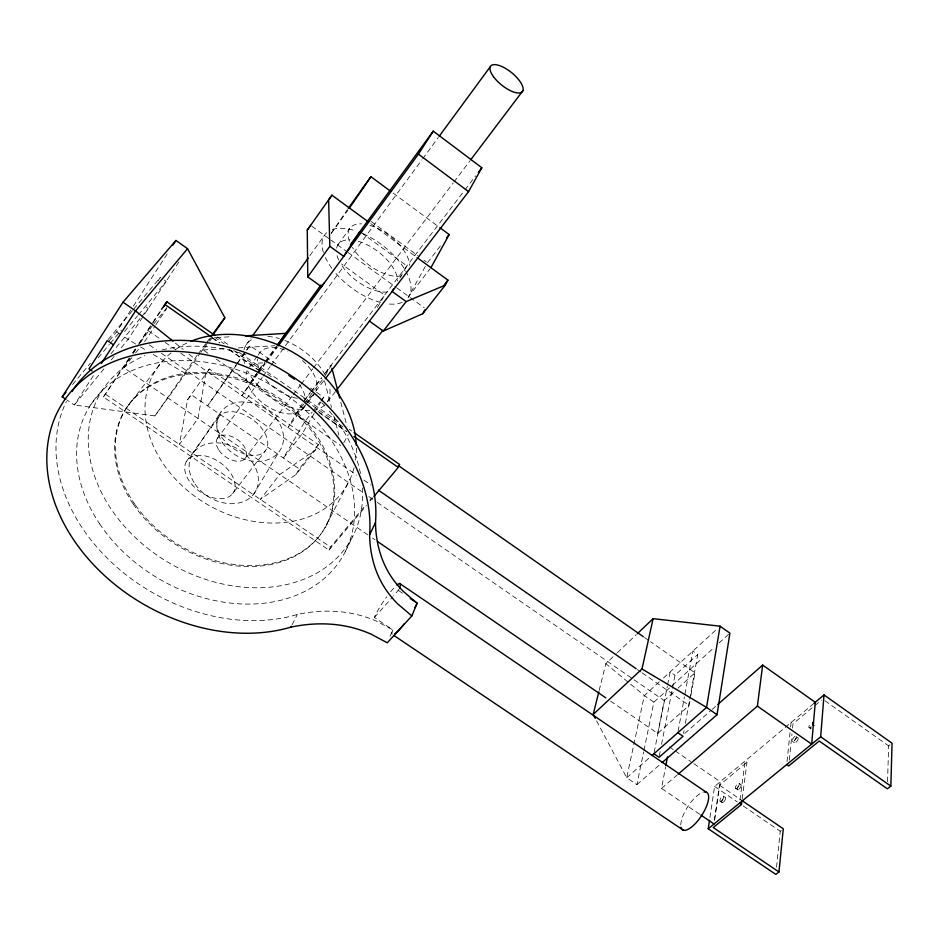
<?xml version="1.0" encoding="UTF-8"?>
<svg xmlns="http://www.w3.org/2000/svg" width="939" height="939" viewBox="0 0 939 939"><rect width="100%" height="100%" fill="white"/><g stroke="black" fill="none" stroke-linecap="round" stroke-linejoin="round"><path stroke-width="0.7" stroke-dasharray="4.7 3.52" d="M887.543 781.659L888.634 745.895L892.05 743.207M789.323 760.109L791.953 733.993M792.539 728.195L792.986 723.84L813.831 706.421M787.058 761.635L790.028 732.643M790.626 726.845L791.072 722.49L792.986 723.84M776.541 867.19L780.215 831.215L783.29 828.797M742.209 798.843L747.01 762.233L745.12 760.93L739.521 803.15M714.274 820.475L719.497 785.204L747.01 762.233M714.661 819.759L720.283 781.764L691.855 762.327M709.919 817.458L714.626 786.436L815.287 702.302M610.585 701.128L657.699 733.406L689.144 705.424L690.67 696.914M690.928 695.494L695.001 672.794L650.551 641.748M683.545 733.406L684.062 730.542M685.353 723.37L697.747 654.518L692.876 651.091L684.695 695.482M209.362 368.98L187.542 399.85L179.408 444.405L198 418.477L205.688 374.109L209.362 368.98L318.403 444.593L315.34 450.016L296.125 474.395L260.361 499.395L279.775 474.5L315.34 450.016M678.099 731.281L684.425 696.914M699.719 814.289L661.526 788.455L665.575 766.975M659.319 755.86L660.164 751.54M661.561 744.345L672.195 689.66M672.477 688.217L675 675.258L697.747 654.518M657.699 733.406L664.213 700.623L676.96 689.109M654.178 752.35L667.312 686.268M667.594 684.824L670.164 671.901L675 675.258M659.272 681.878L644.33 695.564L626.7 777.738L636.888 784.617L643.638 751.928M643.931 750.496L653.896 702.172L714.708 646.959M599.164 690.47L605.843 663.685L616.348 653.685M392.115 634.424A23.275 3.956 -55.7 0 1 392.807 629.846L374.379 617.451L374.896 616.23A23.346 3.662 -55.6 0 1 386.727 596.793M390.049 636.325L392.807 629.846L376.562 621.195A86.869 63.629 22.5 0 0 359.473 615.198C339.214 609.763 317.722 610.092 297.299 614.482A169.22 128.796 30.2 0 1 112.903 563.623A169.22 128.796 30.2 0 1 66.399 401.493M399.04 589.258L393.664 595.889M345.153 551.874L353.099 535.688M292.123 624.74L297.299 614.482M129.253 357.994L103.431 396.986L329.002 550.078L330.528 547.061L366.022 504.666M326.737 524.22L349.144 481.05M343.744 442.856L348.228 434.581M425.355 266.453L408.629 296.442L430.039 268.836M296.125 474.395L299.248 468.913L318.403 444.593M399.873 278.073L406.904 265.913L359.919 231.628M314.119 413.489L302.405 433.489L283.402 458.021L305.011 421.376L312.1 412.174M314.847 412.233L320.704 402.232M321.431 400.988L323.638 397.232L310.551 388.065M377.372 307.499L384.603 295.128L341.596 264.035M325.246 375.471L331.209 365.482L325.152 373.405M253.788 494.067L278.965 451.894M302.264 403.793L287.956 427.538L304.858 405.46M109.217 340.763L116.741 331.784L132.528 307.429M133.315 306.22L167.259 253.859M93.395 375.659L74.287 405.014L67.045 400.12M158.069 280.914L160.393 277.345L133.373 309.518M178.833 262.016L127.974 339.531L120.568 348.557M132.481 353.123L135.721 348.252M138.949 343.381L151.86 323.885M152.67 322.664L161.543 309.271M103.431 396.986L129.782 357.771M133.009 352.911L137.845 345.611M138.655 344.39L152.364 323.709M153.163 322.488L161.226 310.328M367.795 534.831L123.784 367.701L130.11 358.158M133.268 353.393L136.437 348.627M140.381 342.665L152.764 325.199M144.629 341.679L155.123 325.892M155.933 324.671L166.438 308.884M216.193 359.027L250.431 382.842L256.429 373.816M256.547 373.687L241.933 395.659L257.509 374.344M257.368 372.466L259.798 368.804M193.317 452.985L220.982 411.986M331.232 233.201L347.512 209.503M236.605 364.766L207.542 405.848L236.217 364.602M237.438 363.557L249.891 345.54L276.054 363.886M103.924 368.863L74.287 405.014L154.923 415.918L197.237 355.224M154.923 415.918L199.995 353.51M200.829 352.325L208.282 341.596M209.115 340.399L210.77 338.017M187.542 399.85L191.263 394.65L299.248 468.913M246.135 344.836L251.229 337.7M309.893 255.631L324.354 235.407M237.074 363.416L249.891 345.54M331.279 233.342L347.794 210.324M249.657 366.691L257.673 355.635M337.993 244.715L349.648 228.611M186.556 461.319L218.529 417.339M259.528 369.262L264.598 362.313M264.974 361.715L276.442 346.092M250.431 382.842L257.239 373.511M258.084 372.349L264.904 363.017M265.749 361.855L276.817 346.702M258.378 373.159L265.291 363.686M266.16 362.501L277.404 347.113M207.93 353.275L203.2 349.989L206.439 345.599M209.667 341.197L212.097 337.899L232.309 336.643M217.144 438.771L262.239 377.325M263.108 376.14L270.045 366.691M270.913 365.506L421.834 159.923M422.703 158.75L438.313 137.481M198.106 354.05L205.876 343.51M206.733 342.348L210.183 337.664M244.645 458.96L292.557 395.565M293.214 394.685L300.492 385.049M301.161 384.168L312.851 368.71M313.532 367.806L453.126 183.082M453.948 181.99L469.887 160.898M232.614 493.668A28.158 17.688 35 0 0 208.024 456.659A28.158 17.688 35 0 0 189.079 480.78A28.158 17.688 35 0 0 232.614 493.668L265.42 450.673A28.78 17.348 35.5 0 0 240.008 413.183A28.78 17.348 35.5 0 0 221.428 436.823A28.78 17.348 35.5 0 0 265.42 450.673M304.518 400.049L309.835 393.077M310.727 391.915L321.361 377.971M324.906 373.335L464.101 190.969M464.993 189.807L475.627 175.875M303.532 401.716L310.457 392.655M311.314 391.528L321.69 377.936M303.72 404.181L295.879 414.439L340.634 445.591M304.588 403.042L322.887 379.11M305.75 404.298L324.436 379.884M302.851 408.946L314.401 393.875M126.636 407.679L161.954 361.679M312.992 411.024L320.082 401.833M320.974 400.683L323.638 397.232M427.445 262.709L442.222 243.565M335.446 391.528L326.49 403.077A49.638 28.135 36.2 0 0 329.354 385.823M123.784 367.701L131.941 357.524M135.568 352.994L140.099 347.336M91.001 404.31L102.703 389.744M153.656 324.084L167.964 306.349M111.318 359.848L114.1 356.444M110.955 353.815L140.791 317.652M141.73 316.513L148.256 308.602L143.714 305.445M124.547 331.455L137.481 315.868M138.409 314.765L166.121 281.371L161.531 278.155M98.231 357.794L109.323 344.507M110.239 343.404L121.331 330.117M72.561 384.521L90.414 363.205M369.766 500.205L371.633 497.975M329.002 550.078L366.433 505.405M370.177 500.933L372.983 497.588M108.22 339.46L132.446 310.621M374.379 617.451L392.702 596.969M617.393 652.675L636.302 634.67M663.533 677.981L716.868 629.118M719.051 643.015L729.908 633.156M678.017 688.146L695.001 672.794M626.7 777.738L649.682 757.503M684.719 733.453L711.069 710.342M712.173 709.379L715.459 706.492M636.888 784.617L661.044 763.548M661.526 788.455L676.949 775.203M814.935 705.506L821.519 700.013M203.2 349.989L226.569 348.592M238.248 347.899L274.751 345.705M135.533 343.979L122.363 335.657M140.58 346.961L146.871 350.681M153.163 354.402L185.91 373.769M398.476 590.502L404.298 594.457M105.591 394.274L330.528 547.061M723.558 796.26L725.46 797.551M720.084 801.167L721.985 802.469M372.619 538.141L375.037 539.796M735.566 788.373L737.479 789.687M669.354 746.928L674.096 750.167M675.27 750.977L690.67 761.517M719.497 785.204L741.164 800.005M714.626 786.436L737.279 801.906M743.242 805.979L780.215 831.215M739.063 783.431L740.977 784.734M116.741 331.784L121.237 334.883M653.896 702.172L644.33 695.564L605.843 663.685M149.454 345.012L156.684 350.012M161.508 353.346L364.039 493.257M368.863 496.578L376.093 501.579M377.302 502.412L632.874 678.967M634.083 679.801L664.213 700.623M148.292 330.739L160.334 339.085M165.158 342.418L175.992 349.93M180.816 353.275L356.679 475.111M363.909 480.111L371.14 485.123M637.346 669.542L640.961 672.054M642.17 672.887L689.144 705.424M231.945 370.565L305.011 421.376M796.084 736.27A3.122 1.232 -55.4 0 1 794.159 740.777A3.122 1.232 -55.4 0 1 792.551 739.345A3.122 1.232 -55.4 0 1 796.084 736.27L798.009 737.62M217.273 337.031L229.269 345.423M240.067 352.97L340.857 423.407M349.261 429.276L351.656 430.954M214.503 337.124L224.116 343.838M233.729 350.552L273.366 378.241M305.797 400.906L343.04 426.916M644.553 637.546L649.354 640.903M792.457 741.341L794.406 742.702M212.672 337.84L219.855 342.852M229.433 349.543L260.561 371.281M318.028 411.411L346.761 431.471M212.097 337.899L219.268 342.899M228.823 349.566L258.683 370.424M319.049 412.561L346.479 431.729M809.113 727.584L811.073 728.957A3.146 1.256 -55.1 0 1 811.085 727.091M824.97 700.764L888.634 745.895M311.83 226.229L329.589 239.105M330.774 239.961L347.336 251.981M348.146 252.568L395.871 287.193M396.774 287.839L424.275 307.792M371.093 221.428L418.055 255.831M423.923 260.126L426.271 261.852M370.705 223.588L415.965 256.734M393.112 193.117L438.666 226.78M175.335 343.087L183.293 349.531M188.974 354.132L194.655 358.733M596.617 720.894L626.712 777.727M324.495 380.764L331.49 407.303M333.709 415.684L338.873 435.227M340.775 402.268L347.031 426.318M811.038 726.809A3.146 1.256 -55.1 0 1 808.855 726.868A3.146 1.256 -55.1 0 1 811.108 722.96M814.817 725.331A3.146 1.256 -55.1 0 1 814.618 725.882M798.256 738.336A3.122 1.244 -55.4 0 1 795.356 742.667A3.122 1.244 -55.4 0 1 794.84 740.014A3.122 1.244 -55.4 0 1 798.15 737.772M402.174 302.37A52.244 26.28 37.3 0 1 386.328 303.673M380.577 302.464A52.244 26.28 37.3 0 1 335.634 273.085M331.843 268.331A52.244 26.28 37.3 0 1 325.375 257.532M323.403 252.438A52.244 26.28 37.3 0 1 327.652 231.874M332.242 229.503A52.244 26.28 37.3 0 1 356.292 231.1M362.959 233.682A52.244 26.28 37.3 0 1 408.019 297.933M324.8 404.955A49.638 28.135 36.2 0 1 315.563 409.709M309.741 410.496A49.638 28.135 36.2 0 1 247.826 371.222M244.668 363.534A49.638 28.135 36.2 0 1 243.354 354.085M243.929 349.977A49.638 28.135 36.2 0 1 251.793 339.507M267.85 336.42A49.638 28.135 36.2 0 1 279.364 338.568M284.81 340.446A49.638 28.135 36.2 0 1 325.094 374.79M387.267 291.982A35.999 18.099 37.3 0 1 341.714 265.361M338.721 260.056A35.999 18.099 37.3 0 1 336.89 254.892M336.62 248.166A35.999 18.099 37.3 0 1 349.977 239.821M358.334 241.253A35.999 18.099 37.3 0 1 397.678 281.066M401.423 275.866A36.269 17.888 37.5 0 1 352.418 247.438M349.414 241.276A36.269 17.888 37.5 0 1 361.597 223.858M369.966 225.372A36.269 17.888 37.5 0 1 409.627 265.444M304.741 405.671A33.945 19.543 36.1 0 1 268.354 406.927A33.945 19.543 36.1 0 1 247.145 370.612M250.572 366.175A33.945 19.543 36.1 0 1 265.69 363.264M299.212 384.333A33.945 19.543 36.1 0 1 305.515 399.298M313.133 395.166A34.203 19.379 36.3 0 1 303.661 398.664M297.311 398.336A34.203 19.379 36.3 0 1 264.235 377.607M259.211 369.027A34.203 19.379 36.3 0 1 257.38 359.156M258.366 355.118A34.203 19.379 36.3 0 1 287.839 351.233M302.464 360.564A34.203 19.379 36.3 0 1 316.255 390.612M354.026 467.833A111.6 87.292 31 0 1 203.305 502.036A111.6 87.292 31 0 1 171.074 352.876M175.628 349.472A111.6 87.292 31 0 1 187.178 342.899M356.386 448.079A111.6 87.292 31 0 1 355.599 459.957M362.395 487.951A145.052 111.236 30.4 0 1 166.626 561.428A145.052 111.236 30.4 0 1 144.735 355.646M162.142 349.907A145.052 111.236 30.4 0 1 246.03 354.848M321.76 402.631A145.052 111.236 30.4 0 1 325.575 406.751M329.319 411.071A145.052 111.236 30.4 0 1 360.588 474.031M390.612 591.781A23.346 3.662 -55.6 0 1 395.976 585.913M680.763 825.005A22.254 8.228 -57 0 1 688.545 805.521A22.254 8.228 -57 0 1 703.111 792.199M721.751 800.591A3.017 1.15 -56.7 0 0 723.511 796.213A3.017 1.15 -56.7 0 0 720.201 799.335A3.017 1.15 -56.7 0 0 721.751 800.591M723.652 801.894A3.017 1.15 -56.7 0 0 725.413 797.516A3.017 1.15 -56.7 0 0 722.103 800.638A3.017 1.15 -56.7 0 0 723.652 801.894M737.268 787.774A3.04 1.162 -56.4 0 0 739.016 783.384A3.04 1.162 -56.4 0 0 735.66 786.553A3.04 1.162 -56.4 0 0 737.268 787.774M739.181 789.089A3.04 1.162 -56.5 0 0 740.93 784.699A3.04 1.162 -56.5 0 0 737.573 787.856A3.04 1.162 -56.5 0 0 739.181 789.089M219.045 450.391A17.125 10.47 35.3 0 0 245.29 458.232A17.125 10.47 35.3 0 0 229.949 435.907A17.125 10.47 35.3 0 0 219.045 450.391M133.209 504.032A115.955 88.829 30.4 0 0 322.711 531.345A115.955 88.829 30.4 0 0 216.944 374.896A115.955 88.829 30.4 0 0 133.209 504.032M195.124 484.172A36.621 28.029 30.3 0 0 254.939 492.435A36.621 28.029 30.3 0 0 221.181 443.185A36.621 28.029 30.3 0 0 195.124 484.172M222.402 442.539A35.248 27.548 31 0 0 280.092 450.286A35.248 27.548 31 0 0 247.978 402.256A35.248 27.548 31 0 0 222.402 442.539M99.616 523.798A147.083 111.905 30.2 0 0 339.977 560.747A147.083 111.905 30.2 0 0 207.273 362.419A147.083 111.905 30.2 0 0 99.616 523.798M135.451 505.147A115.99 88.912 30.4 0 0 324.671 528.446A115.99 88.912 30.4 0 0 215.137 373.346A115.99 88.912 30.4 0 0 135.451 505.147"/><path stroke-width="1.41" d="M786.753 764.534L788.737 765.907L819.231 741.024L887.332 788.807L890.853 786.107L892.05 743.207L824.019 694.93L814.136 703.194M742.373 800.826L783.29 828.797L778.959 871.967L775.802 874.385L708.217 828.75L820.674 736.81L824.019 694.93M757.386 706.128L762.668 665.082L815.287 702.302L811.683 744.146L757.386 706.128L678.052 774.252M778.959 871.967L713.229 827.529L741.47 804.477L742.021 800.251M708.217 828.75L709.497 820.287M662.148 762.597L717.044 714.708L729.908 633.156L720.072 626.184L653.11 618.66L637.358 633.672M720.072 626.184L706.551 707.419L651.854 755.59M665.845 765.543L667.465 756.951M595.244 718.312L593.19 714.438L642.006 668.967L653.11 618.66M593.19 714.438L598.812 691.879M411.869 615.914L397.89 604.082A94.182 74.017 20.9 0 1 386.68 590.772C375.236 574.515 369.884 554.573 369.614 534.819A171.015 129.382 30.1 0 0 186.732 352.043A171.015 129.382 30.1 0 0 55.812 505.605A171.015 129.382 30.1 0 0 290.914 627.135C311.537 622.768 333.204 622.498 353.639 627.991A87.691 63.805 22.5 0 1 370.893 634.06L387.291 642.792L411.869 615.914L417.116 603.167L403.301 591.406A93.231 73.7 21 0 1 392.244 578.166C380.941 561.956 375.717 542.12 375.494 522.495A169.22 128.796 30.2 0 0 257.086 357.243A169.22 128.796 30.2 0 0 72.057 391.493M369.614 534.819L375.494 522.495M373.922 496.461L398.253 467.422L399.65 464.5L354.062 432.633M290.914 627.135L291.325 626.336M369.426 321.115L383.3 331.068L422.761 313.732L445.309 285.127L447.926 280.127L417.151 257.603M422.761 313.732L424.792 309.917M430.931 267.685L449.171 234.562L439.828 227.649M325.328 378.722L468.561 191.626L481.836 167.741L433.255 131.143L354.719 238.741M393.547 289.012L392.138 291.442L406.164 301.595L445.309 285.127M65.836 399.31L62.22 396.857L123.021 302.182L175.945 240.466L187.565 248.694L224.855 317.769L213.259 334.448M278.273 345.928L418.43 154.113L433.255 131.143M172.788 245.337L175.945 240.466M101.342 363.452L135.545 310.891L187.565 248.694M359.919 231.628L343.709 256.359L329.824 246.311L328.615 199.807L331.925 195.195L368.616 222.062M323.885 283.144L321.514 286.747L307.781 276.888L307.264 230.09L331.925 195.195M161.543 309.271L166.872 301.806L214.867 335.352M163.644 306.677L166.872 301.806M277.674 345.529L285.738 333.357L245.314 335.845M349.449 208.024L370.917 176.708L390.777 191.38M348.334 208.317L370.917 176.708M252.931 335.317L308.192 258.014M307.264 230.09L310.645 225.372M307.781 276.888L329.824 246.311M277.287 344.942L321.068 284.857M350.411 244.656L354.05 239.668M439.182 136.296L490.358 66.587M211.909 335.317L224.855 317.769M470.721 159.783L522.823 90.848M478.291 172.389L481.836 167.741M446.565 237.931L449.171 234.562M336.35 390.366L382.936 330.282M383.3 331.068L406.164 301.595M444.335 284.693L447.926 280.127M62.22 396.857L65.976 392.373M717.654 704.567L762.668 665.082M642.006 668.967L706.551 707.419L717.044 714.708M683.123 830.064L394.04 635.562M700.905 815.099L714.027 823.973M410.132 598.413L417.116 603.167A23.275 3.956 -55.7 0 1 414.909 607.545M92.045 370.94L88.994 368.863L107.292 340.564L113.466 344.813M653.896 753.794L659.049 757.304L683.029 736.282L677.841 732.713M399.697 583.495L706.081 792.093M377.455 541.451L605.761 697.818M739.521 803.15L741.47 804.477M123.021 302.182L135.545 310.891L173.058 341.244M378.37 490.135L636.137 668.709M398.3 465.521L643.344 636.712M164.783 304.389L211.475 336.995M353.944 436.494L398.253 467.422M820.674 736.81L890.853 786.107M418.43 154.113L468.561 191.626M331.937 368.311L339.672 398.019M812.693 722.408A3.146 1.256 -55.1 0 1 812.47 724.885M190.957 341.256A111.6 87.292 31 0 1 298.179 355.435A111.6 87.292 31 0 1 356.315 445.344M404.169 623.848A23.275 3.956 -55.7 0 1 394.756 633.86M288.825 375.436A145.052 111.236 30.4 0 1 294.482 379.25M396.904 585.079A23.346 3.662 -55.6 0 1 399.556 588.002M704.191 791.964A22.254 8.228 -57 0 1 701.421 815.874A22.254 8.228 -57 0 1 680.986 827.294M493.456 76.646A20.341 7.958 38.9 0 0 521.943 92.01A20.341 7.958 38.9 0 0 504.255 67.714A20.341 7.958 38.9 0 0 493.456 76.646"/></g></svg>
